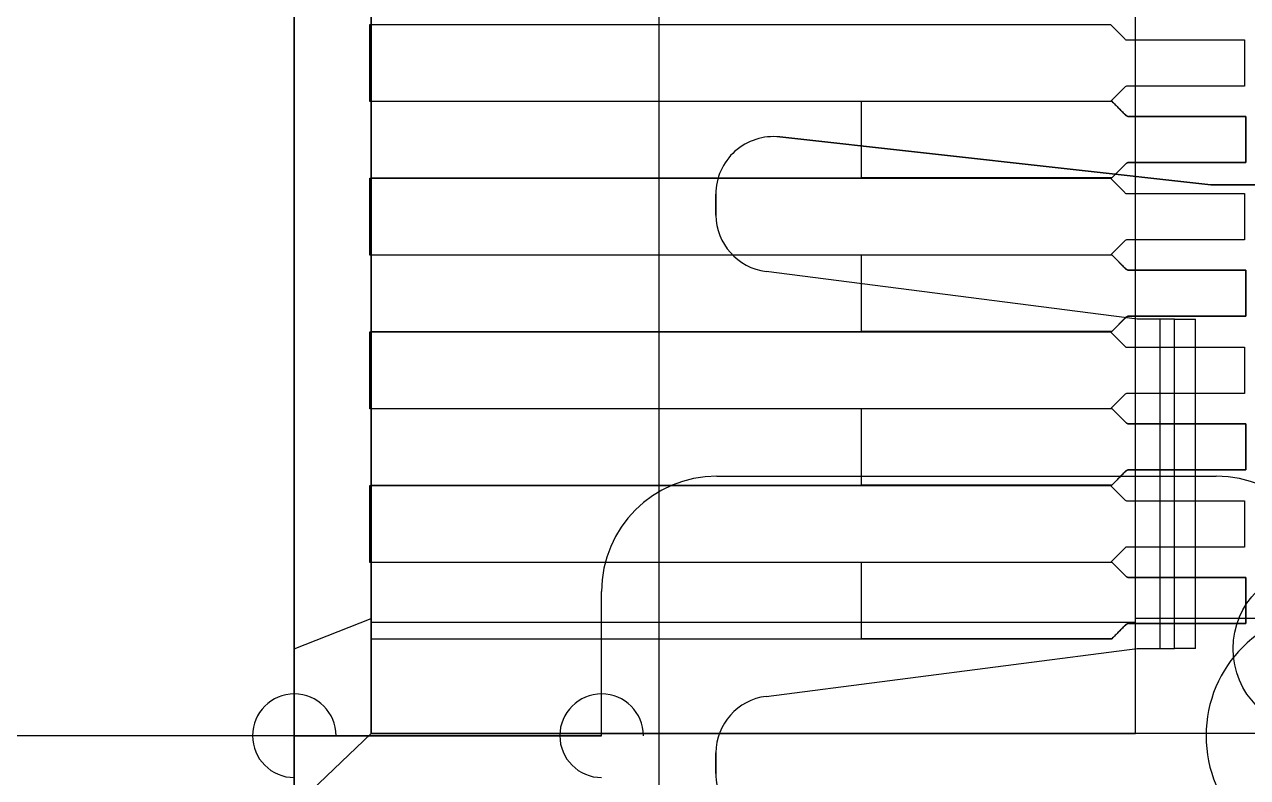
# Model space of a CAD drawing. Header units: millimetres. Extents: x -26.5 to 28.9, y -30 to 30.
# Drawn here: x 22.648 to 25.831, y -12.354 to -10.394 of the extents above; entities that cross this region are included whole.
import ezdxf

# ---------------------------------------------------------------- set-up
doc = ezdxf.new("R2010")
doc.units = ezdxf.units.MM
doc.layers.add('Feature', color=7, linetype='CONTINUOUS')

msp = doc.modelspace()

# ---------------------------------------------------------------- linework, layer by layer
at = {"layer": 'Feature'}
for p, q in [((23.35, -7.29, 4.2), (23.35, -12.89, 4.2)), ((23.35, -7.29, 4.2), (23.35, -12.89, 4.2)), ((24.3, -12.59, 4.5), (24.3, -7.59, 4.5)), ((24.3, -12.59, 4.5), (24.3, -7.59, 4.5)), ((24.3, -12.59, 4.57), (24.3, -7.59, 4.57)), ((24.3, -12.59, 4.57), (24.3, -7.59, 4.57)), ((23.35, -12.43, 3.53), (23.35, -7.75, 3.53)), ((23.35, -12.43, 3.53), (23.35, -7.75, 3.53)), ((23.55, -12.24, 3.33), (23.55, -7.94, 3.33)), ((23.55, -12.24, 3.33), (23.55, -7.94, 3.33)), ((23.55, -7.94, 3.34), (23.55, -12.24, 3.34)), ((23.55, -7.94, 3.34), (23.55, -12.24, 3.34)), ((25.54, -12.24, 3.34), (25.54, -7.94, 3.34)), ((25.54, -12.24, 3.33), (25.54, -7.94, 3.33)), ((25.54, -12.24, 3.34), (25.54, -7.94, 3.34)), ((25.54, -12.24, 3.33), (25.54, -7.94, 3.33)), ((23.35, -8.16076, 2.57), (23.35, -12.0192, 2.57)), ((23.35, -8.16076, 2.57), (23.35, -12.0192, 2.57)), ((23.55, -8.2301, 2.77), (23.55, -11.9499, 2.77)), ((23.55, -8.2301, 2.77), (23.55, -11.9499, 2.77)), ((23.55, -11.94, 2.76), (23.55, -8.24, 2.76)), ((23.55, -11.94, 2.76), (23.55, -8.24, 2.76)), ((25.54, -11.9499, 2.77), (25.54, -8.2301, 2.77)), ((25.54, -11.9499, 2.77), (25.54, -8.2301, 2.77)), ((25.54, -11.94, 2.76), (25.54, -8.24, 2.76)), ((25.54, -11.94, 2.76), (25.54, -8.24, 2.76)), ((23.35, -12.2455, 1.9), (23.35, -10.1, 1.9)), ((23.35, -12.2455, 1.9), (23.35, -10.1, 1.9)), ((23.5467, -10.5943, 2.77), (23.5467, -10.3943, 2.77)), ((23.5467, -10.3943, 2.75), (23.5467, -10.3943, 2.77)), ((23.5467, -10.5943, 2.75), (23.5467, -10.3943, 2.75)), ((23.5467, -10.3943, 2.77), (25.4745, -10.3943, 2.77)), ((23.5467, -10.3943, 2.75), (25.4745, -10.3943, 2.75)), ((23.5467, -10.3943, 2.75), (23.5467, -10.3943, 2.77)), ((23.5467, -10.3943, 2.75), (25.4745, -10.3943, 2.75)), ((23.5467, -10.5943, 2.75), (23.5467, -10.3943, 2.75)), ((23.5467, -10.3943, 2.77), (25.4745, -10.3943, 2.77)), ((23.5467, -10.5943, 2.77), (23.5467, -10.3943, 2.77)), ((25.4745, -10.3943, 2.77), (25.5116, -10.4314, 2.77)), ((25.4745, -10.3943, 2.75), (25.5116, -10.4314, 2.75)), ((25.4745, -10.3943, 2.75), (25.4745, -10.3943, 2.77)), ((25.4745, -10.3943, 2.75), (25.4745, -10.3943, 2.77)), ((25.4745, -10.3943, 2.75), (25.5116, -10.4314, 2.75)), ((25.4745, -10.3943, 2.77), (25.5116, -10.4314, 2.77)), ((25.5116, -10.4314, 2.75), (25.5116, -10.4314, 2.77)), ((25.5116, -10.4314, 2.75), (25.5116, -10.4314, 2.77)), ((25.5187, -10.4343, 2.75), (25.5187, -10.4343, 2.77)), ((25.5187, -10.4343, 2.77), (25.8234, -10.4343, 2.77)), ((25.5187, -10.4343, 2.75), (25.8234, -10.4343, 2.75)), ((25.5187, -10.4343, 2.75), (25.5187, -10.4343, 2.77)), ((25.5187, -10.4343, 2.75), (25.8234, -10.4343, 2.75)), ((25.5187, -10.4343, 2.77), (25.8234, -10.4343, 2.77)), ((25.8234, -10.4343, 2.75), (25.8234, -10.4343, 2.77)), ((25.8234, -10.4343, 2.77), (25.8234, -10.5543, 2.77)), ((25.8234, -10.4343, 2.75), (25.8234, -10.5543, 2.75)), ((25.8234, -10.4343, 2.75), (25.8234, -10.4343, 2.77)), ((25.8234, -10.4343, 2.75), (25.8234, -10.5543, 2.75)), ((25.8234, -10.4343, 2.77), (25.8234, -10.5543, 2.77)), ((25.5116, -10.5573, 2.77), (25.4745, -10.5943, 2.77)), ((25.5116, -10.5573, 2.75), (25.4745, -10.5943, 2.75)), ((25.5116, -10.5573, 2.75), (25.4745, -10.5943, 2.75)), ((25.5116, -10.5573, 2.77), (25.4745, -10.5943, 2.77)), ((25.5116, -10.5573, 2.75), (25.5116, -10.5573, 2.77)), ((25.5116, -10.5573, 2.75), (25.5116, -10.5573, 2.77)), ((25.8234, -10.5543, 2.77), (25.5187, -10.5543, 2.77)), ((25.5187, -10.5543, 2.75), (25.5187, -10.5543, 2.77)), ((25.8234, -10.5543, 2.75), (25.5187, -10.5543, 2.75)), ((25.5187, -10.5543, 2.75), (25.5187, -10.5543, 2.77)), ((25.8234, -10.5543, 2.75), (25.5187, -10.5543, 2.75)), ((25.8234, -10.5543, 2.77), (25.5187, -10.5543, 2.77)), ((25.8234, -10.5543, 2.75), (25.8234, -10.5543, 2.77)), ((25.8234, -10.5543, 2.75), (25.8234, -10.5543, 2.77)), ((25.4745, -10.5943, 2.77), (23.5467, -10.5943, 2.77)), ((23.5467, -10.5943, 2.75), (23.5467, -10.5943, 2.77)), ((25.4745, -10.5943, 2.75), (23.5467, -10.5943, 2.75)), ((23.5467, -10.5943, 2.75), (23.5467, -10.5943, 2.77)), ((25.4745, -10.5943, 2.75), (23.5467, -10.5943, 2.75)), ((25.4745, -10.5943, 2.77), (23.5467, -10.5943, 2.77)), ((23.55, -10.5934, 3.35), (24.8267, -10.5934, 3.35)), ((23.55, -10.5934, 3.33), (25.4779, -10.5934, 3.33)), ((23.55, -10.5934, 3.35), (23.55, -10.5934, 3.33)), ((23.55, -10.5934, 3.33), (23.55, -10.7934, 3.33)), ((23.55, -10.5934, 3.35), (23.55, -10.7934, 3.35)), ((23.55, -10.5934, 3.35), (23.55, -10.5934, 3.33)), ((23.55, -10.5934, 3.35), (24.8267, -10.5934, 3.35)), ((23.55, -10.5934, 3.35), (23.55, -10.7934, 3.35)), ((23.55, -10.5934, 3.33), (23.55, -10.7934, 3.33)), ((23.55, -10.5934, 3.33), (25.4779, -10.5934, 3.33)), ((25.4745, -10.5943, 2.75), (25.4745, -10.5943, 2.77)), ((25.4745, -10.5943, 2.75), (25.4745, -10.5943, 2.77)), ((25.4779, -10.5934, 3.34879), (25.4779, -10.5934, 3.33)), ((25.5149, -10.6305, 3.33), (25.4779, -10.5934, 3.33)), ((25.4779, -10.5934, 3.34879), (25.4779, -10.5934, 3.33)), ((25.5149, -10.6305, 3.33), (25.4779, -10.5934, 3.33)), ((25.5149, -10.6305, 3.34863), (25.5149, -10.6305, 3.33)), ((25.5149, -10.6305, 3.34863), (25.5149, -10.6305, 3.33)), ((25.522, -10.6334, 3.34859), (25.522, -10.6334, 3.33)), ((25.522, -10.6334, 3.34859), (25.522, -10.6334, 3.33)), ((25.8267, -10.6334, 3.33), (25.522, -10.6334, 3.33)), ((25.8267, -10.6334, 3.33), (25.522, -10.6334, 3.33)), ((25.8267, -10.6334, 3.345), (25.8267, -10.6334, 3.33)), ((25.8267, -10.7534, 3.33), (25.8267, -10.6334, 3.33)), ((25.8267, -10.6334, 3.345), (25.8267, -10.6334, 3.33)), ((25.8267, -10.7534, 3.33), (25.8267, -10.6334, 3.33)), ((25.7357, -10.8114, 4.5), (24.6138, -10.6868, 4.5)), ((24.6138, -10.6868, 4.2), (25.7357, -10.8114, 4.2)), ((24.6138, -10.6868, 4.2), (24.6138, -10.6868, 4.5)), ((24.6138, -10.6868, 4.2), (25.7357, -10.8114, 4.2)), ((25.7357, -10.8114, 4.5), (24.6138, -10.6868, 4.5)), ((24.6138, -10.6868, 4.2), (24.6138, -10.6868, 4.5)), ((25.4779, -10.7934, 3.33), (25.5149, -10.7563, 3.33)), ((25.4779, -10.7934, 3.33), (25.5149, -10.7563, 3.33)), ((25.5149, -10.7563, 3.34863), (25.5149, -10.7563, 3.33)), ((25.5149, -10.7563, 3.34863), (25.5149, -10.7563, 3.33)), ((25.522, -10.7534, 3.34859), (25.522, -10.7534, 3.33)), ((25.522, -10.7534, 3.34859), (25.522, -10.7534, 3.33)), ((25.522, -10.7534, 3.33), (25.8267, -10.7534, 3.33)), ((25.522, -10.7534, 3.33), (25.8267, -10.7534, 3.33)), ((25.8267, -10.7534, 3.345), (25.8267, -10.7534, 3.33)), ((25.8267, -10.7534, 3.345), (25.8267, -10.7534, 3.33)), ((23.55, -10.7934, 3.35), (23.55, -10.7934, 3.33)), ((23.55, -10.7934, 3.35), (24.8267, -10.7934, 3.35)), ((23.55, -10.7934, 3.35), (23.55, -10.7934, 3.33)), ((23.55, -10.7934, 3.33), (25.4779, -10.7934, 3.33)), ((23.55, -10.7934, 3.35), (24.8267, -10.7934, 3.35)), ((23.55, -10.7934, 3.33), (25.4779, -10.7934, 3.33)), ((25.4779, -10.7934, 3.34879), (25.4779, -10.7934, 3.33)), ((25.4779, -10.7934, 3.34879), (25.4779, -10.7934, 3.33)), ((23.5467, -10.9943, 2.77), (23.5467, -10.7943, 2.77)), ((23.5467, -10.7943, 2.75), (23.5467, -10.7943, 2.77)), ((23.5467, -10.9943, 2.75), (23.5467, -10.7943, 2.75)), ((23.5467, -10.7943, 2.77), (25.4745, -10.7943, 2.77)), ((23.5467, -10.7943, 2.75), (25.4745, -10.7943, 2.75)), ((23.5467, -10.7943, 2.75), (23.5467, -10.7943, 2.77)), ((23.5467, -10.7943, 2.75), (25.4745, -10.7943, 2.75)), ((23.5467, -10.9943, 2.75), (23.5467, -10.7943, 2.75)), ((23.5467, -10.7943, 2.77), (25.4745, -10.7943, 2.77)), ((23.5467, -10.9943, 2.77), (23.5467, -10.7943, 2.77)), ((25.4745, -10.7943, 2.77), (25.5116, -10.8314, 2.77)), ((25.4745, -10.7943, 2.75), (25.5116, -10.8314, 2.75)), ((25.4745, -10.7943, 2.75), (25.4745, -10.7943, 2.77)), ((25.4745, -10.7943, 2.75), (25.4745, -10.7943, 2.77)), ((25.4745, -10.7943, 2.75), (25.5116, -10.8314, 2.75)), ((25.4745, -10.7943, 2.77), (25.5116, -10.8314, 2.77)), ((26.7758, -10.8114, 4.5), (25.7357, -10.8114, 4.5)), ((25.7357, -10.8114, 4.2), (26.7758, -10.8114, 4.2)), ((25.7357, -10.8114, 4.2), (25.7357, -10.8114, 4.5)), ((25.7357, -10.8114, 4.2), (26.7758, -10.8114, 4.2)), ((26.7758, -10.8114, 4.5), (25.7357, -10.8114, 4.5)), ((25.7357, -10.8114, 4.2), (25.7357, -10.8114, 4.5)), ((24.4472, -10.8359, 4.5), (24.4472, -10.89, 4.5)), ((24.4472, -10.89, 4.2), (24.4472, -10.8359, 4.2)), ((24.4472, -10.89, 4.2), (24.4472, -10.8359, 4.2)), ((24.4472, -10.8359, 4.2), (24.4472, -10.8359, 4.5)), ((24.4472, -10.8359, 4.5), (24.4472, -10.89, 4.5)), ((24.4472, -10.8359, 4.2), (24.4472, -10.8359, 4.5)), ((25.5116, -10.8314, 2.75), (25.5116, -10.8314, 2.77)), ((25.5116, -10.8314, 2.75), (25.5116, -10.8314, 2.77)), ((25.5187, -10.8343, 2.75), (25.5187, -10.8343, 2.77)), ((25.5187, -10.8343, 2.77), (25.8234, -10.8343, 2.77)), ((25.5187, -10.8343, 2.75), (25.8234, -10.8343, 2.75)), ((25.5187, -10.8343, 2.75), (25.5187, -10.8343, 2.77)), ((25.5187, -10.8343, 2.75), (25.8234, -10.8343, 2.75)), ((25.5187, -10.8343, 2.77), (25.8234, -10.8343, 2.77)), ((25.8234, -10.8343, 2.75), (25.8234, -10.8343, 2.77)), ((25.8234, -10.8343, 2.77), (25.8234, -10.9543, 2.77)), ((25.8234, -10.8343, 2.75), (25.8234, -10.9543, 2.75)), ((25.8234, -10.8343, 2.75), (25.8234, -10.8343, 2.77)), ((25.8234, -10.8343, 2.75), (25.8234, -10.9543, 2.75)), ((25.8234, -10.8343, 2.77), (25.8234, -10.9543, 2.77)), ((24.4472, -10.89, 4.2), (24.4472, -10.89, 4.2)), ((24.4472, -10.89, 4.2), (24.4472, -10.89, 4.5)), ((24.4472, -10.89, 4.2), (24.4472, -10.89, 4.2)), ((24.4472, -10.89, 4.2), (24.4472, -10.89, 4.5)), ((24.4472, -10.89, 4.2), (24.4472, -10.89, 4.5)), ((24.4472, -10.89, 4.2), (24.4472, -10.89, 4.5)), ((25.5116, -10.9573, 2.77), (25.4745, -10.9943, 2.77)), ((25.5116, -10.9573, 2.75), (25.4745, -10.9943, 2.75)), ((25.5116, -10.9573, 2.75), (25.4745, -10.9943, 2.75)), ((25.5116, -10.9573, 2.77), (25.4745, -10.9943, 2.77)), ((25.5116, -10.9573, 2.75), (25.5116, -10.9573, 2.77)), ((25.5116, -10.9573, 2.75), (25.5116, -10.9573, 2.77)), ((25.8234, -10.9543, 2.77), (25.5187, -10.9543, 2.77)), ((25.5187, -10.9543, 2.75), (25.5187, -10.9543, 2.77)), ((25.8234, -10.9543, 2.75), (25.5187, -10.9543, 2.75)), ((25.5187, -10.9543, 2.75), (25.5187, -10.9543, 2.77)), ((25.8234, -10.9543, 2.75), (25.5187, -10.9543, 2.75)), ((25.8234, -10.9543, 2.77), (25.5187, -10.9543, 2.77)), ((25.8234, -10.9543, 2.75), (25.8234, -10.9543, 2.77)), ((25.8234, -10.9543, 2.75), (25.8234, -10.9543, 2.77)), ((25.4745, -10.9943, 2.77), (23.5467, -10.9943, 2.77)), ((23.5467, -10.9943, 2.75), (23.5467, -10.9943, 2.77)), ((25.4745, -10.9943, 2.75), (23.5467, -10.9943, 2.75)), ((23.5467, -10.9943, 2.75), (23.5467, -10.9943, 2.77)), ((25.4745, -10.9943, 2.75), (23.5467, -10.9943, 2.75)), ((25.4745, -10.9943, 2.77), (23.5467, -10.9943, 2.77)), ((23.55, -10.9934, 3.35), (24.8267, -10.9934, 3.35)), ((23.55, -10.9934, 3.33), (25.4779, -10.9934, 3.33)), ((23.55, -10.9934, 3.35), (23.55, -10.9934, 3.33)), ((23.55, -10.9934, 3.33), (23.55, -11.1934, 3.33)), ((23.55, -10.9934, 3.35), (23.55, -11.1934, 3.35)), ((23.55, -10.9934, 3.35), (23.55, -10.9934, 3.33)), ((23.55, -10.9934, 3.35), (24.8267, -10.9934, 3.35)), ((23.55, -10.9934, 3.35), (23.55, -11.1934, 3.35)), ((23.55, -10.9934, 3.33), (23.55, -11.1934, 3.33)), ((23.55, -10.9934, 3.33), (25.4779, -10.9934, 3.33)), ((25.4745, -10.9943, 2.75), (25.4745, -10.9943, 2.77)), ((25.4745, -10.9943, 2.75), (25.4745, -10.9943, 2.77)), ((25.4779, -10.9934, 3.34879), (25.4779, -10.9934, 3.33)), ((25.5149, -11.0305, 3.33), (25.4779, -10.9934, 3.33)), ((25.4779, -10.9934, 3.34879), (25.4779, -10.9934, 3.33)), ((25.5149, -11.0305, 3.33), (25.4779, -10.9934, 3.33)), ((25.5443, -11.1614, 4.5), (24.5781, -11.037, 4.5)), ((25.5443, -11.1614, 4.2), (24.5781, -11.037, 4.2)), ((24.5781, -11.037, 4.2), (24.5781, -11.037, 4.5)), ((25.5443, -11.1614, 4.2), (24.5781, -11.037, 4.2)), ((24.5781, -11.037, 4.2), (24.5781, -11.037, 4.5)), ((25.5443, -11.1614, 4.5), (24.5781, -11.037, 4.5)), ((25.5149, -11.0305, 3.34863), (25.5149, -11.0305, 3.33)), ((25.5149, -11.0305, 3.34863), (25.5149, -11.0305, 3.33)), ((25.522, -11.0334, 3.34859), (25.522, -11.0334, 3.33)), ((25.522, -11.0334, 3.34859), (25.522, -11.0334, 3.33)), ((25.8267, -11.0334, 3.33), (25.522, -11.0334, 3.33)), ((25.8267, -11.0334, 3.33), (25.522, -11.0334, 3.33)), ((25.8267, -11.0334, 3.345), (25.8267, -11.0334, 3.33)), ((25.8267, -11.1534, 3.33), (25.8267, -11.0334, 3.33)), ((25.8267, -11.0334, 3.345), (25.8267, -11.0334, 3.33)), ((25.8267, -11.1534, 3.33), (25.8267, -11.0334, 3.33)), ((25.4779, -11.1934, 3.33), (25.5149, -11.1563, 3.33)), ((25.4779, -11.1934, 3.33), (25.5149, -11.1563, 3.33)), ((25.5149, -11.1563, 3.34863), (25.5149, -11.1563, 3.33)), ((25.5149, -11.1563, 3.34863), (25.5149, -11.1563, 3.33)), ((25.522, -11.1534, 3.34859), (25.522, -11.1534, 3.33)), ((25.522, -11.1534, 3.34859), (25.522, -11.1534, 3.33)), ((25.522, -11.1534, 3.33), (25.8267, -11.1534, 3.33)), ((25.522, -11.1534, 3.33), (25.8267, -11.1534, 3.33)), ((25.6038, -11.1614, 4.5), (25.5443, -11.1614, 4.5)), ((25.6409, -11.1614, 4.2), (25.5443, -11.1614, 4.2)), ((25.6409, -11.1614, 4.2), (25.5443, -11.1614, 4.2)), ((25.5443, -11.1614, 4.2), (25.5443, -11.1614, 4.5)), ((25.6038, -11.1614, 4.5), (25.5443, -11.1614, 4.5)), ((25.5443, -11.1614, 4.2), (25.5443, -11.1614, 4.5)), ((25.6038, -12.0186, 4.5), (25.6038, -11.1614, 4.5)), ((25.6038, -12.0186, 4.5), (25.6038, -11.1614, 4.5)), ((25.6409, -12.0186, 4.2), (25.6409, -11.1614, 4.2)), ((25.6409, -12.0186, 4.2), (25.6409, -11.1614, 4.2)), ((25.6409, -11.1614, 4.2), (25.6963, -11.1614, 4.12261)), ((25.6409, -11.1614, 4.2), (25.6963, -11.1614, 4.12261)), ((25.6963, -12.0186, 4.12261), (25.6963, -11.1614, 4.12261)), ((25.6963, -12.0186, 4.12261), (25.6963, -11.1614, 4.12261)), ((25.8267, -11.1534, 3.345), (25.8267, -11.1534, 3.33)), ((25.8267, -11.1534, 3.345), (25.8267, -11.1534, 3.33)), ((23.5467, -11.3943, 2.77), (23.5467, -11.1943, 2.77)), ((23.5467, -11.1943, 2.75), (23.5467, -11.1943, 2.77)), ((23.5467, -11.3943, 2.75), (23.5467, -11.1943, 2.75)), ((23.5467, -11.1943, 2.77), (25.4745, -11.1943, 2.77)), ((23.5467, -11.1943, 2.75), (25.4745, -11.1943, 2.75)), ((23.5467, -11.1943, 2.75), (23.5467, -11.1943, 2.77)), ((23.5467, -11.1943, 2.75), (25.4745, -11.1943, 2.75)), ((23.5467, -11.3943, 2.75), (23.5467, -11.1943, 2.75)), ((23.5467, -11.1943, 2.77), (25.4745, -11.1943, 2.77)), ((23.5467, -11.3943, 2.77), (23.5467, -11.1943, 2.77)), ((23.55, -11.1934, 3.35), (23.55, -11.1934, 3.33)), ((23.55, -11.1934, 3.35), (24.8267, -11.1934, 3.35)), ((23.55, -11.1934, 3.35), (23.55, -11.1934, 3.33)), ((23.55, -11.1934, 3.33), (25.4779, -11.1934, 3.33)), ((23.55, -11.1934, 3.35), (24.8267, -11.1934, 3.35)), ((23.55, -11.1934, 3.33), (25.4779, -11.1934, 3.33)), ((25.4745, -11.1943, 2.77), (25.5116, -11.2314, 2.77)), ((25.4745, -11.1943, 2.75), (25.5116, -11.2314, 2.75)), ((25.4745, -11.1943, 2.75), (25.4745, -11.1943, 2.77)), ((25.4745, -11.1943, 2.75), (25.4745, -11.1943, 2.77)), ((25.4745, -11.1943, 2.75), (25.5116, -11.2314, 2.75)), ((25.4745, -11.1943, 2.77), (25.5116, -11.2314, 2.77)), ((25.4779, -11.1934, 3.34879), (25.4779, -11.1934, 3.33)), ((25.4779, -11.1934, 3.34879), (25.4779, -11.1934, 3.33)), ((25.5116, -11.2314, 2.75), (25.5116, -11.2314, 2.77)), ((25.5116, -11.2314, 2.75), (25.5116, -11.2314, 2.77)), ((25.5187, -11.2343, 2.75), (25.5187, -11.2343, 2.77)), ((25.5187, -11.2343, 2.77), (25.8234, -11.2343, 2.77)), ((25.5187, -11.2343, 2.75), (25.8234, -11.2343, 2.75)), ((25.5187, -11.2343, 2.75), (25.5187, -11.2343, 2.77)), ((25.5187, -11.2343, 2.75), (25.8234, -11.2343, 2.75)), ((25.5187, -11.2343, 2.77), (25.8234, -11.2343, 2.77)), ((25.8234, -11.2343, 2.75), (25.8234, -11.2343, 2.77)), ((25.8234, -11.2343, 2.77), (25.8234, -11.3543, 2.77)), ((25.8234, -11.2343, 2.75), (25.8234, -11.3543, 2.75)), ((25.8234, -11.2343, 2.75), (25.8234, -11.2343, 2.77)), ((25.8234, -11.2343, 2.75), (25.8234, -11.3543, 2.75)), ((25.8234, -11.2343, 2.77), (25.8234, -11.3543, 2.77)), ((25.5116, -11.3573, 2.77), (25.4745, -11.3943, 2.77)), ((25.5116, -11.3573, 2.75), (25.4745, -11.3943, 2.75)), ((25.5116, -11.3573, 2.75), (25.4745, -11.3943, 2.75)), ((25.5116, -11.3573, 2.77), (25.4745, -11.3943, 2.77)), ((25.5116, -11.3573, 2.75), (25.5116, -11.3573, 2.77)), ((25.5116, -11.3573, 2.75), (25.5116, -11.3573, 2.77)), ((25.8234, -11.3543, 2.77), (25.5187, -11.3543, 2.77)), ((25.5187, -11.3543, 2.75), (25.5187, -11.3543, 2.77)), ((25.8234, -11.3543, 2.75), (25.5187, -11.3543, 2.75)), ((25.5187, -11.3543, 2.75), (25.5187, -11.3543, 2.77)), ((25.8234, -11.3543, 2.75), (25.5187, -11.3543, 2.75)), ((25.8234, -11.3543, 2.77), (25.5187, -11.3543, 2.77)), ((25.8234, -11.3543, 2.75), (25.8234, -11.3543, 2.77)), ((25.8234, -11.3543, 2.75), (25.8234, -11.3543, 2.77)), ((25.4745, -11.3943, 2.77), (23.5467, -11.3943, 2.77)), ((23.5467, -11.3943, 2.75), (23.5467, -11.3943, 2.77)), ((25.4745, -11.3943, 2.75), (23.5467, -11.3943, 2.75)), ((23.5467, -11.3943, 2.75), (23.5467, -11.3943, 2.77)), ((25.4745, -11.3943, 2.75), (23.5467, -11.3943, 2.75)), ((25.4745, -11.3943, 2.77), (23.5467, -11.3943, 2.77)), ((23.55, -11.3934, 3.35), (24.8267, -11.3934, 3.35)), ((23.55, -11.3934, 3.33), (25.4779, -11.3934, 3.33)), ((23.55, -11.3934, 3.35), (23.55, -11.3934, 3.33)), ((23.55, -11.3934, 3.33), (23.55, -11.5934, 3.33)), ((23.55, -11.3934, 3.35), (23.55, -11.5934, 3.35)), ((23.55, -11.3934, 3.35), (23.55, -11.3934, 3.33)), ((23.55, -11.3934, 3.35), (24.8267, -11.3934, 3.35)), ((23.55, -11.3934, 3.35), (23.55, -11.5934, 3.35)), ((23.55, -11.3934, 3.33), (23.55, -11.5934, 3.33)), ((23.55, -11.3934, 3.33), (25.4779, -11.3934, 3.33)), ((25.4745, -11.3943, 2.75), (25.4745, -11.3943, 2.77)), ((25.4745, -11.3943, 2.75), (25.4745, -11.3943, 2.77)), ((25.4779, -11.3934, 3.34879), (25.4779, -11.3934, 3.33)), ((25.5149, -11.4305, 3.33), (25.4779, -11.3934, 3.33)), ((25.4779, -11.3934, 3.34879), (25.4779, -11.3934, 3.33)), ((25.5149, -11.4305, 3.33), (25.4779, -11.3934, 3.33)), ((25.5149, -11.4305, 3.34863), (25.5149, -11.4305, 3.33)), ((25.5149, -11.4305, 3.34863), (25.5149, -11.4305, 3.33)), ((25.522, -11.4334, 3.34859), (25.522, -11.4334, 3.33)), ((25.522, -11.4334, 3.34859), (25.522, -11.4334, 3.33)), ((25.8267, -11.4334, 3.33), (25.522, -11.4334, 3.33)), ((25.8267, -11.4334, 3.33), (25.522, -11.4334, 3.33)), ((25.8267, -11.4334, 3.345), (25.8267, -11.4334, 3.33)), ((25.8267, -11.5534, 3.33), (25.8267, -11.4334, 3.33)), ((25.8267, -11.4334, 3.345), (25.8267, -11.4334, 3.33)), ((25.8267, -11.5534, 3.33), (25.8267, -11.4334, 3.33)), ((25.4779, -11.5934, 3.33), (25.5149, -11.5563, 3.33)), ((25.4779, -11.5934, 3.33), (25.5149, -11.5563, 3.33)), ((25.5149, -11.5563, 3.34863), (25.5149, -11.5563, 3.33)), ((25.5149, -11.5563, 3.34863), (25.5149, -11.5563, 3.33)), ((25.522, -11.5534, 3.34859), (25.522, -11.5534, 3.33)), ((25.522, -11.5534, 3.34859), (25.522, -11.5534, 3.33)), ((25.522, -11.5534, 3.33), (25.8267, -11.5534, 3.33)), ((25.522, -11.5534, 3.33), (25.8267, -11.5534, 3.33)), ((25.8267, -11.5534, 3.345), (25.8267, -11.5534, 3.33)), ((25.8267, -11.5534, 3.345), (25.8267, -11.5534, 3.33)), ((24.45, -11.57, 1.9), (25.75, -11.57, 1.9)), ((24.45, -11.57, 1.9), (24.45, -11.57, 1.6)), ((24.45, -11.57, 1.6), (25.75, -11.57, 1.6)), ((24.45, -11.57, 1.9), (25.75, -11.57, 1.9)), ((24.45, -11.57, 1.9), (24.45, -11.57, 1.6)), ((24.45, -11.57, 1.6), (25.75, -11.57, 1.6)), ((25.75, -11.57, 1.9), (25.75, -11.57, 1.6)), ((25.75, -11.57, 1.9), (25.75, -11.57, 1.6)), ((23.5467, -11.7943, 2.77), (23.5467, -11.5943, 2.77)), ((23.5467, -11.5943, 2.75), (23.5467, -11.5943, 2.77)), ((23.5467, -11.7943, 2.75), (23.5467, -11.5943, 2.75)), ((23.5467, -11.5943, 2.77), (25.4745, -11.5943, 2.77)), ((23.5467, -11.5943, 2.75), (25.4745, -11.5943, 2.75)), ((23.5467, -11.5943, 2.75), (23.5467, -11.5943, 2.77)), ((23.5467, -11.5943, 2.75), (25.4745, -11.5943, 2.75)), ((23.5467, -11.7943, 2.75), (23.5467, -11.5943, 2.75)), ((23.5467, -11.5943, 2.77), (25.4745, -11.5943, 2.77)), ((23.5467, -11.7943, 2.77), (23.5467, -11.5943, 2.77)), ((23.55, -11.5934, 3.35), (23.55, -11.5934, 3.33)), ((23.55, -11.5934, 3.35), (24.8267, -11.5934, 3.35)), ((23.55, -11.5934, 3.35), (23.55, -11.5934, 3.33)), ((23.55, -11.5934, 3.33), (25.4779, -11.5934, 3.33)), ((23.55, -11.5934, 3.35), (24.8267, -11.5934, 3.35)), ((23.55, -11.5934, 3.33), (25.4779, -11.5934, 3.33)), ((25.4745, -11.5943, 2.77), (25.5116, -11.6314, 2.77)), ((25.4745, -11.5943, 2.75), (25.5116, -11.6314, 2.75)), ((25.4745, -11.5943, 2.75), (25.4745, -11.5943, 2.77)), ((25.4745, -11.5943, 2.75), (25.4745, -11.5943, 2.77)), ((25.4745, -11.5943, 2.75), (25.5116, -11.6314, 2.75)), ((25.4745, -11.5943, 2.77), (25.5116, -11.6314, 2.77)), ((25.4779, -11.5934, 3.34879), (25.4779, -11.5934, 3.33)), ((25.4779, -11.5934, 3.34879), (25.4779, -11.5934, 3.33)), ((25.5116, -11.6314, 2.75), (25.5116, -11.6314, 2.77)), ((25.5116, -11.6314, 2.75), (25.5116, -11.6314, 2.77)), ((25.5187, -11.6343, 2.75), (25.5187, -11.6343, 2.77)), ((25.5187, -11.6343, 2.77), (25.8234, -11.6343, 2.77)), ((25.5187, -11.6343, 2.75), (25.8234, -11.6343, 2.75)), ((25.5187, -11.6343, 2.75), (25.5187, -11.6343, 2.77)), ((25.5187, -11.6343, 2.75), (25.8234, -11.6343, 2.75)), ((25.5187, -11.6343, 2.77), (25.8234, -11.6343, 2.77)), ((25.8234, -11.6343, 2.75), (25.8234, -11.6343, 2.77)), ((25.8234, -11.6343, 2.77), (25.8234, -11.7543, 2.77)), ((25.8234, -11.6343, 2.75), (25.8234, -11.7543, 2.75)), ((25.8234, -11.6343, 2.75), (25.8234, -11.6343, 2.77)), ((25.8234, -11.6343, 2.75), (25.8234, -11.7543, 2.75)), ((25.8234, -11.6343, 2.77), (25.8234, -11.7543, 2.77)), ((25.5116, -11.7573, 2.77), (25.4745, -11.7943, 2.77)), ((25.5116, -11.7573, 2.75), (25.4745, -11.7943, 2.75)), ((25.5116, -11.7573, 2.75), (25.4745, -11.7943, 2.75)), ((25.5116, -11.7573, 2.77), (25.4745, -11.7943, 2.77)), ((25.5116, -11.7573, 2.75), (25.5116, -11.7573, 2.77)), ((25.5116, -11.7573, 2.75), (25.5116, -11.7573, 2.77)), ((25.8234, -11.7543, 2.77), (25.5187, -11.7543, 2.77)), ((25.5187, -11.7543, 2.75), (25.5187, -11.7543, 2.77)), ((25.8234, -11.7543, 2.75), (25.5187, -11.7543, 2.75)), ((25.5187, -11.7543, 2.75), (25.5187, -11.7543, 2.77)), ((25.8234, -11.7543, 2.75), (25.5187, -11.7543, 2.75)), ((25.8234, -11.7543, 2.77), (25.5187, -11.7543, 2.77)), ((25.8234, -11.7543, 2.75), (25.8234, -11.7543, 2.77)), ((25.8234, -11.7543, 2.75), (25.8234, -11.7543, 2.77)), ((25.4745, -11.7943, 2.77), (23.5467, -11.7943, 2.77)), ((23.5467, -11.7943, 2.75), (23.5467, -11.7943, 2.77)), ((25.4745, -11.7943, 2.75), (23.5467, -11.7943, 2.75)), ((23.5467, -11.7943, 2.75), (23.5467, -11.7943, 2.77)), ((25.4745, -11.7943, 2.75), (23.5467, -11.7943, 2.75)), ((25.4745, -11.7943, 2.77), (23.5467, -11.7943, 2.77)), ((23.55, -11.7934, 3.35), (24.8267, -11.7934, 3.35)), ((23.55, -11.7934, 3.33), (25.4779, -11.7934, 3.33)), ((23.55, -11.7934, 3.35), (23.55, -11.7934, 3.33)), ((23.55, -11.7934, 3.33), (23.55, -11.9934, 3.33)), ((23.55, -11.7934, 3.35), (23.55, -11.9934, 3.35)), ((23.55, -11.7934, 3.35), (23.55, -11.7934, 3.33)), ((23.55, -11.7934, 3.35), (24.8267, -11.7934, 3.35)), ((23.55, -11.7934, 3.35), (23.55, -11.9934, 3.35)), ((23.55, -11.7934, 3.33), (23.55, -11.9934, 3.33)), ((23.55, -11.7934, 3.33), (25.4779, -11.7934, 3.33)), ((25.4745, -11.7943, 2.75), (25.4745, -11.7943, 2.77)), ((25.4745, -11.7943, 2.75), (25.4745, -11.7943, 2.77)), ((25.4779, -11.7934, 3.34879), (25.4779, -11.7934, 3.33)), ((25.5149, -11.8305, 3.33), (25.4779, -11.7934, 3.33)), ((25.4779, -11.7934, 3.34879), (25.4779, -11.7934, 3.33)), ((25.5149, -11.8305, 3.33), (25.4779, -11.7934, 3.33)), ((25.5149, -11.8305, 3.34863), (25.5149, -11.8305, 3.33)), ((25.5149, -11.8305, 3.34863), (25.5149, -11.8305, 3.33)), ((25.522, -11.8334, 3.34859), (25.522, -11.8334, 3.33)), ((25.522, -11.8334, 3.34859), (25.522, -11.8334, 3.33)), ((25.8267, -11.8334, 3.33), (25.522, -11.8334, 3.33)), ((25.8267, -11.8334, 3.33), (25.522, -11.8334, 3.33)), ((25.8267, -11.8334, 3.345), (25.8267, -11.8334, 3.33)), ((25.8267, -11.9534, 3.33), (25.8267, -11.8334, 3.33)), ((25.8267, -11.8334, 3.345), (25.8267, -11.8334, 3.33)), ((25.8267, -11.9534, 3.33), (25.8267, -11.8334, 3.33)), ((24.15, -12.2455, 1.9), (24.15, -11.87, 1.9)), ((24.15, -11.87, 1.9), (24.15, -11.87, 1.6)), ((24.15, -12.2455, 1.6), (24.15, -11.87, 1.6)), ((24.15, -11.87, 1.9), (24.15, -11.87, 1.6)), ((24.15, -12.2455, 1.9), (24.15, -11.87, 1.9)), ((24.15, -12.2455, 1.6), (24.15, -11.87, 1.6)), ((23.35, -12.0192, 2.57), (23.55, -11.94, 2.76)), ((23.35, -12.0192, 2.57), (23.55, -11.94, 2.76)), ((23.55, -12.24, 3.06294), (23.55, -11.94, 2.76)), ((23.55, -12.24, 3.06294), (23.55, -11.94, 2.76)), ((23.55, -12.24, 3.06294), (23.55, -11.9499, 2.77)), ((23.55, -11.9499, 2.77), (25.54, -11.9499, 2.77)), ((23.55, -12.24, 3.06294), (23.55, -11.9499, 2.77)), ((23.55, -11.9499, 2.77), (25.54, -11.9499, 2.77)), ((25.4779, -11.9934, 3.33), (25.5149, -11.9563, 3.33)), ((25.4779, -11.9934, 3.33), (25.5149, -11.9563, 3.33)), ((25.5149, -11.9563, 3.34863), (25.5149, -11.9563, 3.33)), ((25.5149, -11.9563, 3.34863), (25.5149, -11.9563, 3.33)), ((25.522, -11.9534, 3.34859), (25.522, -11.9534, 3.33)), ((25.522, -11.9534, 3.34859), (25.522, -11.9534, 3.33)), ((25.522, -11.9534, 3.33), (25.8267, -11.9534, 3.33)), ((25.522, -11.9534, 3.33), (25.8267, -11.9534, 3.33)), ((25.9, -11.94, 2.76), (25.54, -11.94, 2.76)), ((25.54, -11.9499, 2.77), (25.54, -11.94, 2.76)), ((25.9, -11.94, 2.76), (25.54, -11.94, 2.76)), ((25.54, -11.9499, 2.77), (25.54, -11.94, 2.76)), ((25.8267, -11.9534, 3.345), (25.8267, -11.9534, 3.33)), ((25.8267, -11.9534, 3.345), (25.8267, -11.9534, 3.33)), ((23.55, -11.9934, 3.35), (23.55, -11.9934, 3.33)), ((23.55, -11.9934, 3.35), (24.8267, -11.9934, 3.35)), ((23.55, -11.9934, 3.35), (23.55, -11.9934, 3.33)), ((23.55, -11.9934, 3.33), (25.4779, -11.9934, 3.33)), ((23.55, -11.9934, 3.35), (24.8267, -11.9934, 3.35)), ((23.55, -11.9934, 3.33), (25.4779, -11.9934, 3.33)), ((25.4779, -11.9934, 3.34879), (25.4779, -11.9934, 3.33)), ((25.4779, -11.9934, 3.34879), (25.4779, -11.9934, 3.33)), ((23.35, -12.0192, 2.57), (23.35, -12.43, 2.98479)), ((23.35, -12.0192, 2.57), (23.35, -12.43, 2.98479)), ((24.5781, -12.143, 4.5), (25.5443, -12.0186, 4.5)), ((24.5781, -12.143, 4.2), (25.5443, -12.0186, 4.2)), ((24.5781, -12.143, 4.2), (25.5443, -12.0186, 4.2)), ((24.5781, -12.143, 4.5), (25.5443, -12.0186, 4.5)), ((25.5443, -12.0186, 4.5), (25.6038, -12.0186, 4.5)), ((25.5443, -12.0186, 4.2), (25.6409, -12.0186, 4.2)), ((25.5443, -12.0186, 4.2), (25.5443, -12.0186, 4.5)), ((25.5443, -12.0186, 4.2), (25.6409, -12.0186, 4.2)), ((25.5443, -12.0186, 4.5), (25.6038, -12.0186, 4.5)), ((25.5443, -12.0186, 4.2), (25.5443, -12.0186, 4.5)), ((25.6963, -12.0186, 4.12261), (25.6409, -12.0186, 4.2)), ((25.6963, -12.0186, 4.12261), (25.6409, -12.0186, 4.2)), ((24.5781, -12.143, 4.2), (24.5781, -12.143, 4.5)), ((24.5781, -12.143, 4.2), (24.5781, -12.143, 4.5)), ((24.15, -12.2455, 1.6), (22, -12.2455, 1.6)), ((24.15, -12.2455, 1.6), (22, -12.2455, 1.6)), ((23.35, -12.43, 3.53), (23.55, -12.24, 3.34)), ((23.35, -12.43, 2.98479), (23.55, -12.24, 3.06294)), ((23.35, -12.43, 3.53), (23.55, -12.24, 3.34)), ((23.35, -12.43, 2.98479), (23.55, -12.24, 3.06294)), ((23.35, -12.2455, 1.9), (24.15, -12.2455, 1.9)), ((23.35, -12.2455, 1.9), (24.15, -12.2455, 1.9)), ((23.55, -12.24, 3.33), (25.54, -12.24, 3.33)), ((23.55, -12.24, 3.33), (23.55, -12.24, 3.06294)), ((25.9, -12.24, 3.06294), (23.55, -12.24, 3.06294)), ((25.9, -12.24, 3.06294), (23.55, -12.24, 3.06294)), ((23.55, -12.24, 3.33), (23.55, -12.24, 3.06294)), ((23.55, -12.24, 3.33), (25.54, -12.24, 3.33)), ((23.55, -12.24, 3.34), (23.55, -12.24, 3.06294)), ((23.55, -12.24, 3.34), (23.55, -12.24, 3.06294)), ((25.9, -12.24, 3.34), (25.54, -12.24, 3.34)), ((25.54, -12.24, 3.33), (25.54, -12.24, 3.34)), ((25.9, -12.24, 3.34), (25.54, -12.24, 3.34)), ((25.54, -12.24, 3.33), (25.54, -12.24, 3.34)), ((24.4472, -12.29, 4.5), (24.4472, -12.3441, 4.5)), ((24.4472, -12.29, 4.2), (24.4472, -12.29, 4.2)), ((24.4472, -12.3441, 4.2), (24.4472, -12.29, 4.2)), ((24.4472, -12.29, 4.2), (24.4472, -12.29, 4.2)), ((24.4472, -12.29, 4.2), (24.4472, -12.29, 4.5)), ((24.4472, -12.29, 4.2), (24.4472, -12.29, 4.5)), ((24.4472, -12.29, 4.5), (24.4472, -12.3441, 4.5)), ((24.4472, -12.3441, 4.2), (24.4472, -12.29, 4.2)), ((24.4472, -12.29, 4.2), (24.4472, -12.29, 4.5)), ((24.4472, -12.29, 4.2), (24.4472, -12.29, 4.5)), ((24.4472, -12.3441, 4.2), (24.4472, -12.3441, 4.5)), ((24.4472, -12.3441, 4.2), (24.4472, -12.3441, 4.5))]:
    msp.add_line(p, q, dxfattribs=at)
for centre, radius, start, end in [((25.5187, -10.4243, 2.75), 0.01, -135, -90), ((25.5187, -10.4243, 2.77), 0.01, -135, -90), ((25.5187, -10.4243, 2.75), 0.01, -135, -90), ((25.5187, -10.4243, 2.77), 0.01, -135, -90), ((25.5187, -10.5643, 2.75), 0.01, 90, 135), ((25.5187, -10.5643, 2.77), 0.01, 90, 135), ((25.5187, -10.5643, 2.75), 0.01, 90, 135), ((25.5187, -10.5643, 2.77), 0.01, 90, 135), ((25.522, -10.6234, 3.33), 0.01, -135, -90), ((25.522, -10.6234, 3.33), 0.01, -135, -90), ((24.5972, -10.8359, 4.5), 0.15, 83.6598, 180), ((24.5972, -10.8359, 4.2), 0.15, 83.6598, 180), ((24.5972, -10.8359, 4.5), 0.15, 83.6598, 180), ((24.5972, -10.8359, 4.2), 0.15, 83.6598, 180), ((25.522, -10.7634, 3.33), 0.01, 90, 135), ((25.522, -10.7634, 3.33), 0.01, 90, 135), ((25.6038, -11.1614, 4.125), 0.3094, -6.57893e-13, 0), ((25.6038, -11.1614, 4.125), 0.3094, -6.57893e-13, 0), ((25.5187, -10.8243, 2.75), 0.01, -135, -90), ((25.5187, -10.8243, 2.77), 0.01, -135, -90), ((25.5187, -10.8243, 2.75), 0.01, -135, -90), ((25.5187, -10.8243, 2.77), 0.01, -135, -90), ((26.0057, -11.1614, 4.33449), 0.3094, 180, 180), ((26.0057, -11.1614, 4.33449), 0.3094, 180, 180), ((24.5972, -10.8882, 4.5), 0.15, -179.31, -97.3402), ((24.5972, -10.8882, 4.2), 0.15, -179.31, -97.3402), ((24.5972, -10.8882, 4.5), 0.15, -179.31, -97.3402), ((24.5972, -10.8882, 4.2), 0.15, -179.31, -97.3402), ((25.5187, -10.9643, 2.75), 0.01, 90, 135), ((25.5187, -10.9643, 2.77), 0.01, 90, 135), ((25.5187, -10.9643, 2.75), 0.01, 90, 135), ((25.5187, -10.9643, 2.77), 0.01, 90, 135), ((25.522, -11.0234, 3.33), 0.01, -135, -90), ((25.522, -11.0234, 3.33), 0.01, -135, -90), ((25.522, -11.1634, 3.33), 0.01, 90, 135), ((25.522, -11.1634, 3.33), 0.01, 90, 135), ((25.5187, -11.2243, 2.75), 0.01, -135, -90), ((25.5187, -11.2243, 2.77), 0.01, -135, -90), ((25.5187, -11.2243, 2.75), 0.01, -135, -90), ((25.5187, -11.2243, 2.77), 0.01, -135, -90), ((25.5187, -11.3643, 2.75), 0.01, 90, 135), ((25.5187, -11.3643, 2.77), 0.01, 90, 135), ((25.5187, -11.3643, 2.75), 0.01, 90, 135), ((25.5187, -11.3643, 2.77), 0.01, 90, 135), ((25.522, -11.4234, 3.33), 0.01, -135, -90), ((25.522, -11.4234, 3.33), 0.01, -135, -90), ((25.522, -11.5634, 3.33), 0.01, 90, 135), ((25.522, -11.5634, 3.33), 0.01, 90, 135), ((24.45, -11.87, 1.9), 0.3, 90, 180), ((24.45, -11.87, 1.9), 0.3, 90, 180), ((24.45, -11.87, 1.6), 0.3, 90, 180), ((24.45, -11.87, 1.6), 0.3, 90, 180), ((25.75, -11.87, 1.9), 0.3, 0, 90), ((25.75, -11.87, 1.9), 0.3, 0, 90), ((25.75, -11.87, 1.6), 0.3, 0, 90), ((25.75, -11.87, 1.6), 0.3, 0, 90), ((25.5187, -11.6243, 2.75), 0.01, -135, -90), ((25.5187, -11.6243, 2.77), 0.01, -135, -90), ((25.5187, -11.6243, 2.75), 0.01, -135, -90), ((25.5187, -11.6243, 2.77), 0.01, -135, -90), ((25.5187, -11.7643, 2.75), 0.01, 90, 135), ((25.5187, -11.7643, 2.77), 0.01, 90, 135), ((25.5187, -11.7643, 2.75), 0.01, 90, 135), ((25.5187, -11.7643, 2.77), 0.01, 90, 135), ((26.0057, -12.0186, 4.33449), 0.21188, 6.00331e-13, 4.80353e-13), ((26.0057, -12.0186, 4.33449), 0.21188, 6.00331e-13, 4.80353e-13), ((25.522, -11.8234, 3.33), 0.01, -135, -90), ((25.522, -11.8234, 3.33), 0.01, -135, -90), ((26.05, -12.2455, 2.05), 0.32657, 0, -90), ((26.05, -12.2455, 2.05), 0.32657, 0, -90), ((25.522, -11.9634, 3.33), 0.01, 90, 135), ((25.522, -11.9634, 3.33), 0.01, 90, 135), ((25.6038, -12.0186, 4.125), 0, 0, 6.57893e-13), ((25.6038, -12.0186, 4.125), 0, 0, 6.57893e-13), ((23.35, -12.2455, 2.05), 0.10886, 0, -90), ((23.35, -12.2455, 2.05), 0.10886, 0, -90), ((24.15, -12.2455, 2.05), 0.10886, 0, -90), ((24.15, -12.2455, 2.05), 0.10886, 0, -90), ((24.5972, -12.2918, 4.5), 0.15, 97.3402, 179.31), ((24.5972, -12.2918, 4.2), 0.15, 97.3402, 179.31), ((24.5972, -12.2918, 4.5), 0.15, 97.3402, 179.31), ((24.5972, -12.2918, 4.2), 0.15, 97.3402, 179.31), ((24.15, -12.2455, 2.05), 0, -90, 0), ((24.15, -12.2455, 2.05), 0, -90, 0), ((24.5972, -12.3441, 4.5), 0.15, 180, -83.6598), ((24.5972, -12.3441, 4.2), 0.15, 180, -83.6598), ((24.5972, -12.3441, 4.5), 0.15, 180, -83.6598), ((24.5972, -12.3441, 4.2), 0.15, 180, -83.6598)]:
    msp.add_arc(centre, radius, start, end, dxfattribs=at)
for points, degree in [([(24.8267, -10.5934, 3.35), (25.4779, -10.5934, 3.34879)], 1), ([(24.8267, -10.7934, 3.35), (24.8267, -10.5934, 3.35)], 1), ([(24.8267, -10.5934, 3.35), (25.4779, -10.5934, 3.34879)], 1), ([(24.8267, -10.7934, 3.35), (24.8267, -10.5934, 3.35)], 1), ([(25.4779, -10.5934, 3.34879), (25.5149, -10.6305, 3.34863)], 1), ([(25.4779, -10.5934, 3.34879), (25.5149, -10.6305, 3.34863)], 1), ([(25.5149, -10.6305, 3.34863), (25.522, -10.6334, 3.34859)], 1), ([(25.5149, -10.6305, 3.34863), (25.522, -10.6334, 3.34859)], 1), ([(25.522, -10.6334, 3.34859), (25.8024, -10.6334, 3.34724), (25.8267, -10.6334, 3.345)], 2), ([(25.522, -10.6334, 3.34859), (25.8024, -10.6334, 3.34724), (25.8267, -10.6334, 3.345)], 2), ([(25.8267, -10.6334, 3.345), (25.8267, -10.7534, 3.345)], 1), ([(25.8267, -10.6334, 3.345), (25.8267, -10.7534, 3.345)], 1), ([(25.5149, -10.7563, 3.34863), (25.4779, -10.7934, 3.34879)], 1), ([(25.5149, -10.7563, 3.34863), (25.4779, -10.7934, 3.34879)], 1), ([(25.522, -10.7534, 3.34859), (25.5149, -10.7563, 3.34863)], 1), ([(25.522, -10.7534, 3.34859), (25.5149, -10.7563, 3.34863)], 1), ([(25.8267, -10.7534, 3.345), (25.8025, -10.7534, 3.34724), (25.522, -10.7534, 3.34859)], 2), ([(25.8267, -10.7534, 3.345), (25.8025, -10.7534, 3.34724), (25.522, -10.7534, 3.34859)], 2), ([(25.4779, -10.7934, 3.34879), (24.8267, -10.7934, 3.35)], 1), ([(25.4779, -10.7934, 3.34879), (24.8267, -10.7934, 3.35)], 1), ([(24.8267, -10.9934, 3.35), (25.4779, -10.9934, 3.34879)], 1), ([(24.8267, -11.1934, 3.35), (24.8267, -10.9934, 3.35)], 1), ([(24.8267, -10.9934, 3.35), (25.4779, -10.9934, 3.34879)], 1), ([(24.8267, -11.1934, 3.35), (24.8267, -10.9934, 3.35)], 1), ([(25.4779, -10.9934, 3.34879), (25.5149, -11.0305, 3.34863)], 1), ([(25.4779, -10.9934, 3.34879), (25.5149, -11.0305, 3.34863)], 1), ([(25.5149, -11.0305, 3.34863), (25.522, -11.0334, 3.34859)], 1), ([(25.5149, -11.0305, 3.34863), (25.522, -11.0334, 3.34859)], 1), ([(25.522, -11.0334, 3.34859), (25.8024, -11.0334, 3.34724), (25.8267, -11.0334, 3.345)], 2), ([(25.522, -11.0334, 3.34859), (25.8024, -11.0334, 3.34724), (25.8267, -11.0334, 3.345)], 2), ([(25.8267, -11.0334, 3.345), (25.8267, -11.1534, 3.345)], 1), ([(25.8267, -11.0334, 3.345), (25.8267, -11.1534, 3.345)], 1), ([(25.5149, -11.1563, 3.34863), (25.4779, -11.1934, 3.34879)], 1), ([(25.5149, -11.1563, 3.34863), (25.4779, -11.1934, 3.34879)], 1), ([(25.522, -11.1534, 3.34859), (25.5149, -11.1563, 3.34863)], 1), ([(25.522, -11.1534, 3.34859), (25.5149, -11.1563, 3.34863)], 1), ([(25.8267, -11.1534, 3.345), (25.8025, -11.1534, 3.34724), (25.522, -11.1534, 3.34859)], 2), ([(25.8267, -11.1534, 3.345), (25.8025, -11.1534, 3.34724), (25.522, -11.1534, 3.34859)], 2), ([(25.4779, -11.1934, 3.34879), (24.8267, -11.1934, 3.35)], 1), ([(25.4779, -11.1934, 3.34879), (24.8267, -11.1934, 3.35)], 1), ([(24.8267, -11.3934, 3.35), (25.4779, -11.3934, 3.34879)], 1), ([(24.8267, -11.5934, 3.35), (24.8267, -11.3934, 3.35)], 1), ([(24.8267, -11.3934, 3.35), (25.4779, -11.3934, 3.34879)], 1), ([(24.8267, -11.5934, 3.35), (24.8267, -11.3934, 3.35)], 1), ([(25.4779, -11.3934, 3.34879), (25.5149, -11.4305, 3.34863)], 1), ([(25.4779, -11.3934, 3.34879), (25.5149, -11.4305, 3.34863)], 1), ([(25.5149, -11.4305, 3.34863), (25.522, -11.4334, 3.34859)], 1), ([(25.5149, -11.4305, 3.34863), (25.522, -11.4334, 3.34859)], 1), ([(25.522, -11.4334, 3.34859), (25.8024, -11.4334, 3.34724), (25.8267, -11.4334, 3.345)], 2), ([(25.522, -11.4334, 3.34859), (25.8024, -11.4334, 3.34724), (25.8267, -11.4334, 3.345)], 2), ([(25.8267, -11.4334, 3.345), (25.8267, -11.5534, 3.345)], 1), ([(25.8267, -11.4334, 3.345), (25.8267, -11.5534, 3.345)], 1), ([(25.5149, -11.5563, 3.34863), (25.4779, -11.5934, 3.34879)], 1), ([(25.5149, -11.5563, 3.34863), (25.4779, -11.5934, 3.34879)], 1), ([(25.522, -11.5534, 3.34859), (25.5149, -11.5563, 3.34863)], 1), ([(25.522, -11.5534, 3.34859), (25.5149, -11.5563, 3.34863)], 1), ([(25.8267, -11.5534, 3.345), (25.8025, -11.5534, 3.34724), (25.522, -11.5534, 3.34859)], 2), ([(25.8267, -11.5534, 3.345), (25.8025, -11.5534, 3.34724), (25.522, -11.5534, 3.34859)], 2), ([(25.4779, -11.5934, 3.34879), (24.8267, -11.5934, 3.35)], 1), ([(25.4779, -11.5934, 3.34879), (24.8267, -11.5934, 3.35)], 1), ([(24.8267, -11.7934, 3.35), (25.4779, -11.7934, 3.34879)], 1), ([(24.8267, -11.9934, 3.35), (24.8267, -11.7934, 3.35)], 1), ([(24.8267, -11.7934, 3.35), (25.4779, -11.7934, 3.34879)], 1), ([(24.8267, -11.9934, 3.35), (24.8267, -11.7934, 3.35)], 1), ([(25.4779, -11.7934, 3.34879), (25.5149, -11.8305, 3.34863)], 1), ([(25.4779, -11.7934, 3.34879), (25.5149, -11.8305, 3.34863)], 1), ([(25.5149, -11.8305, 3.34863), (25.522, -11.8334, 3.34859)], 1), ([(25.5149, -11.8305, 3.34863), (25.522, -11.8334, 3.34859)], 1), ([(25.522, -11.8334, 3.34859), (25.8024, -11.8334, 3.34724), (25.8267, -11.8334, 3.345)], 2), ([(25.522, -11.8334, 3.34859), (25.8024, -11.8334, 3.34724), (25.8267, -11.8334, 3.345)], 2), ([(25.8267, -11.8334, 3.345), (25.8267, -11.9534, 3.345)], 1), ([(25.8267, -11.8334, 3.345), (25.8267, -11.9534, 3.345)], 1), ([(25.5149, -11.9563, 3.34863), (25.4779, -11.9934, 3.34879)], 1), ([(25.5149, -11.9563, 3.34863), (25.4779, -11.9934, 3.34879)], 1), ([(25.522, -11.9534, 3.34859), (25.5149, -11.9563, 3.34863)], 1), ([(25.522, -11.9534, 3.34859), (25.5149, -11.9563, 3.34863)], 1), ([(25.8267, -11.9534, 3.345), (25.8025, -11.9534, 3.34724), (25.522, -11.9534, 3.34859)], 2), ([(25.8267, -11.9534, 3.345), (25.8025, -11.9534, 3.34724), (25.522, -11.9534, 3.34859)], 2), ([(25.4779, -11.9934, 3.34879), (24.8267, -11.9934, 3.35)], 1), ([(25.4779, -11.9934, 3.34879), (24.8267, -11.9934, 3.35)], 1)]:
    msp.add_open_spline(points, degree=degree, dxfattribs=at)

doc.saveas('drawing.dxf')
